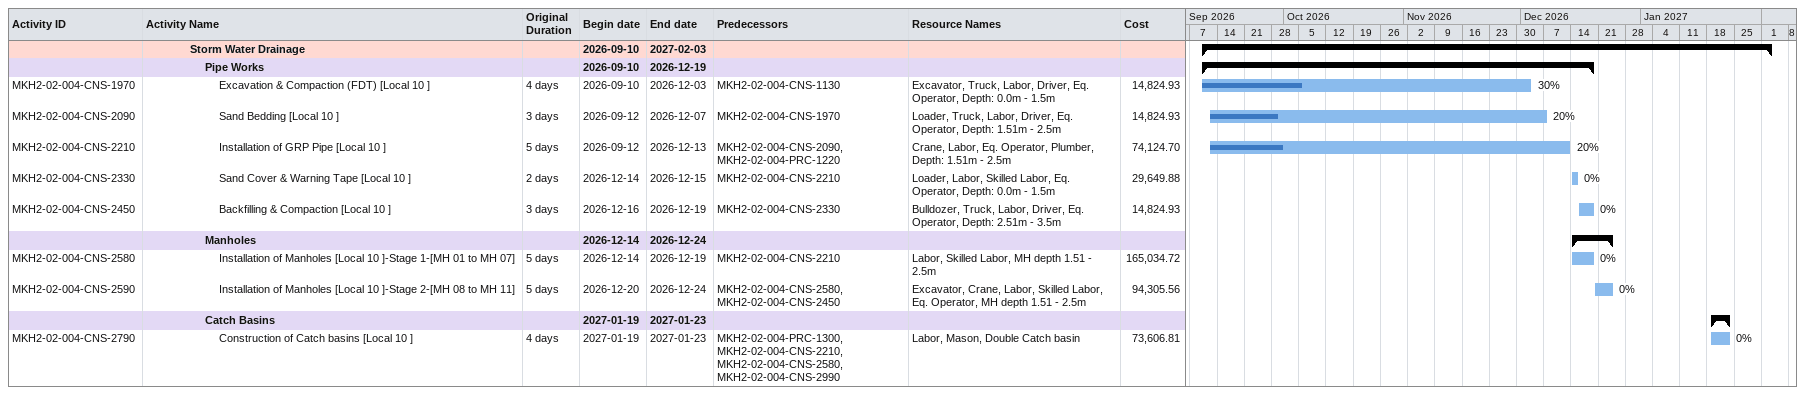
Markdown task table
| ID | Level | Task | Original duration | Start | Finish | Predecessors | Resources | % complete | Cost |
|---|---|---|---|---|---|---|---|---|---|
|  | 4 | **Storm Water Drainage** |  | 2026-09-10 | 2027-02-03 |  |  |  |  |
|  | 5 | **Pipe Works** |  | 2026-09-10 | 2026-12-19 |  |  |  |  |
| MKH2-02-004-CNS-1970 | 6 | Excavation & Compaction (FDT) [Local 10 ] | 4d | 2026-09-10 | 2026-12-03 | MKH2-02-004-CNS-1130 | Excavator, Truck, Labor, Driver, Eq. Operator, Depth: 0.0m - 1.5m | 30 | 14824.93 |
| MKH2-02-004-CNS-2090 | 6 | Sand Bedding [Local 10 ] | 3d | 2026-09-12 | 2026-12-07 | MKH2-02-004-CNS-1970 | Loader, Truck, Labor, Driver, Eq. Operator, Depth: 1.51m - 2.5m | 20 | 14824.93 |
| MKH2-02-004-CNS-2210 | 6 | Installation of GRP Pipe [Local 10 ] | 5d | 2026-09-12 | 2026-12-13 | MKH2-02-004-CNS-2090, MKH2-02-004-PRC-1220 | Crane, Labor, Eq. Operator, Plumber, Depth: 1.51m - 2.5m | 20 | 74124.70 |
| MKH2-02-004-CNS-2330 | 6 | Sand Cover & Warning Tape [Local 10 ] | 2d | 2026-12-14 | 2026-12-15 | MKH2-02-004-CNS-2210 | Loader, Labor, Skilled Labor, Eq. Operator, Depth: 0.0m - 1.5m | 0 | 29649.88 |
| MKH2-02-004-CNS-2450 | 6 | Backfilling & Compaction [Local 10 ] | 3d | 2026-12-16 | 2026-12-19 | MKH2-02-004-CNS-2330 | Bulldozer, Truck, Labor, Driver, Eq. Operator, Depth: 2.51m - 3.5m | 0 | 14824.93 |
|  | 5 | **Manholes** |  | 2026-12-14 | 2026-12-24 |  |  |  |  |
| MKH2-02-004-CNS-2580 | 6 | Installation of Manholes [Local 10 ]-Stage 1-[MH 01 to MH 07] | 5d | 2026-12-14 | 2026-12-19 | MKH2-02-004-CNS-2210 | Labor, Skilled Labor, MH depth 1.51 - 2.5m | 0 | 165034.72 |
| MKH2-02-004-CNS-2590 | 6 | Installation of Manholes [Local 10 ]-Stage 2-[MH 08 to MH 11] | 5d | 2026-12-20 | 2026-12-24 | MKH2-02-004-CNS-2580, MKH2-02-004-CNS-2450 | Excavator, Crane, Labor, Skilled Labor, Eq. Operator, MH depth 1.51 - 2.5m | 0 | 94305.56 |
|  | 5 | **Catch Basins** |  | 2027-01-19 | 2027-01-23 |  |  |  |  |
| MKH2-02-004-CNS-2790 | 6 | Construction of Catch basins [Local 10 ] | 4d | 2027-01-19 | 2027-01-23 | MKH2-02-004-PRC-1300, MKH2-02-004-CNS-2210, MKH2-02-004-CNS-2580, MKH2-02-004-CNS-2990 | Labor, Mason, Double Catch basin | 0 | 73606.81 |
